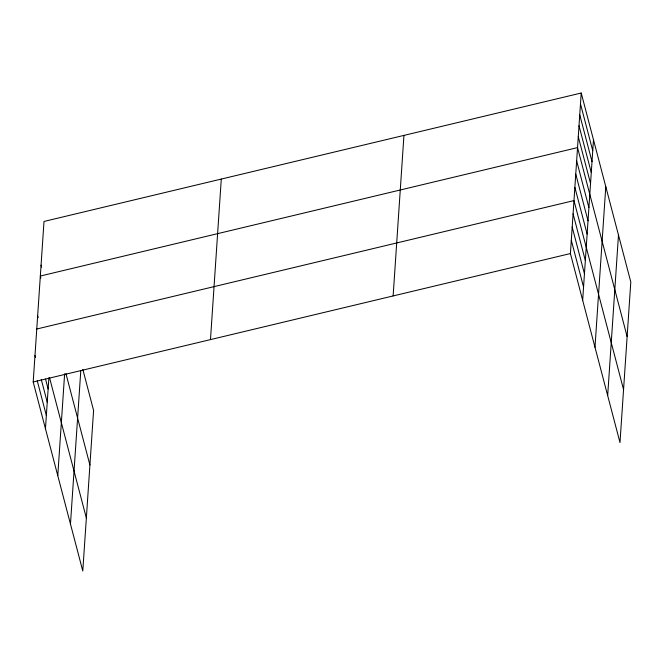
<?xml version="1.0" encoding="UTF-8"?>
<svg xmlns="http://www.w3.org/2000/svg" width="664" height="664" viewBox="0 0 664 664"><rect width="100%" height="100%" fill="white"/><g stroke="black" fill="none" stroke-linecap="round" stroke-linejoin="round"><path stroke-width="1" d="M82.851 369.491L93.591 410.443L82.784 570.982L33.2 381.991L44.007 221.452L581.216 93.018L630.8 282.009L619.993 442.548L570.409 253.557L581.216 93.018M45.459 428.72L48.887 377.783M57.776 475.665L64.632 373.791M70.467 524.037L80.809 370.446M210.48 339.603L221.286 179.072M393.129 295.936L403.944 135.406M582.668 300.286L593.483 139.755M594.986 347.231L605.792 186.7M607.676 395.603L618.483 235.064M36.769 329.012L573.978 200.578L623.554 389.569M33.2 381.991L570.409 253.557M580.485 103.941L592.744 150.67M579.747 114.855L592.006 161.584M579.016 125.77L591.275 172.499M578.278 136.684L590.537 183.422M627.123 336.59L577.547 147.607L40.338 276.033L40.853 278.025M576.651 160.846L588.91 207.583M575.763 174.093L588.022 220.821M574.866 187.339L587.125 234.068M573.082 213.825L585.341 260.554M572.194 227.071L584.453 273.8M571.297 240.31L583.565 287.047M41.068 265.119L41.591 267.111M65.927 373.583L89.914 465.024M37.657 315.765L38.18 317.757M49.551 377.741L86.345 518.003M45.526 379.044L48.132 388.988M34.984 355.497L35.507 357.489M41.243 379.36L47.244 402.235M37.225 380.679L46.355 415.473"/></g></svg>
